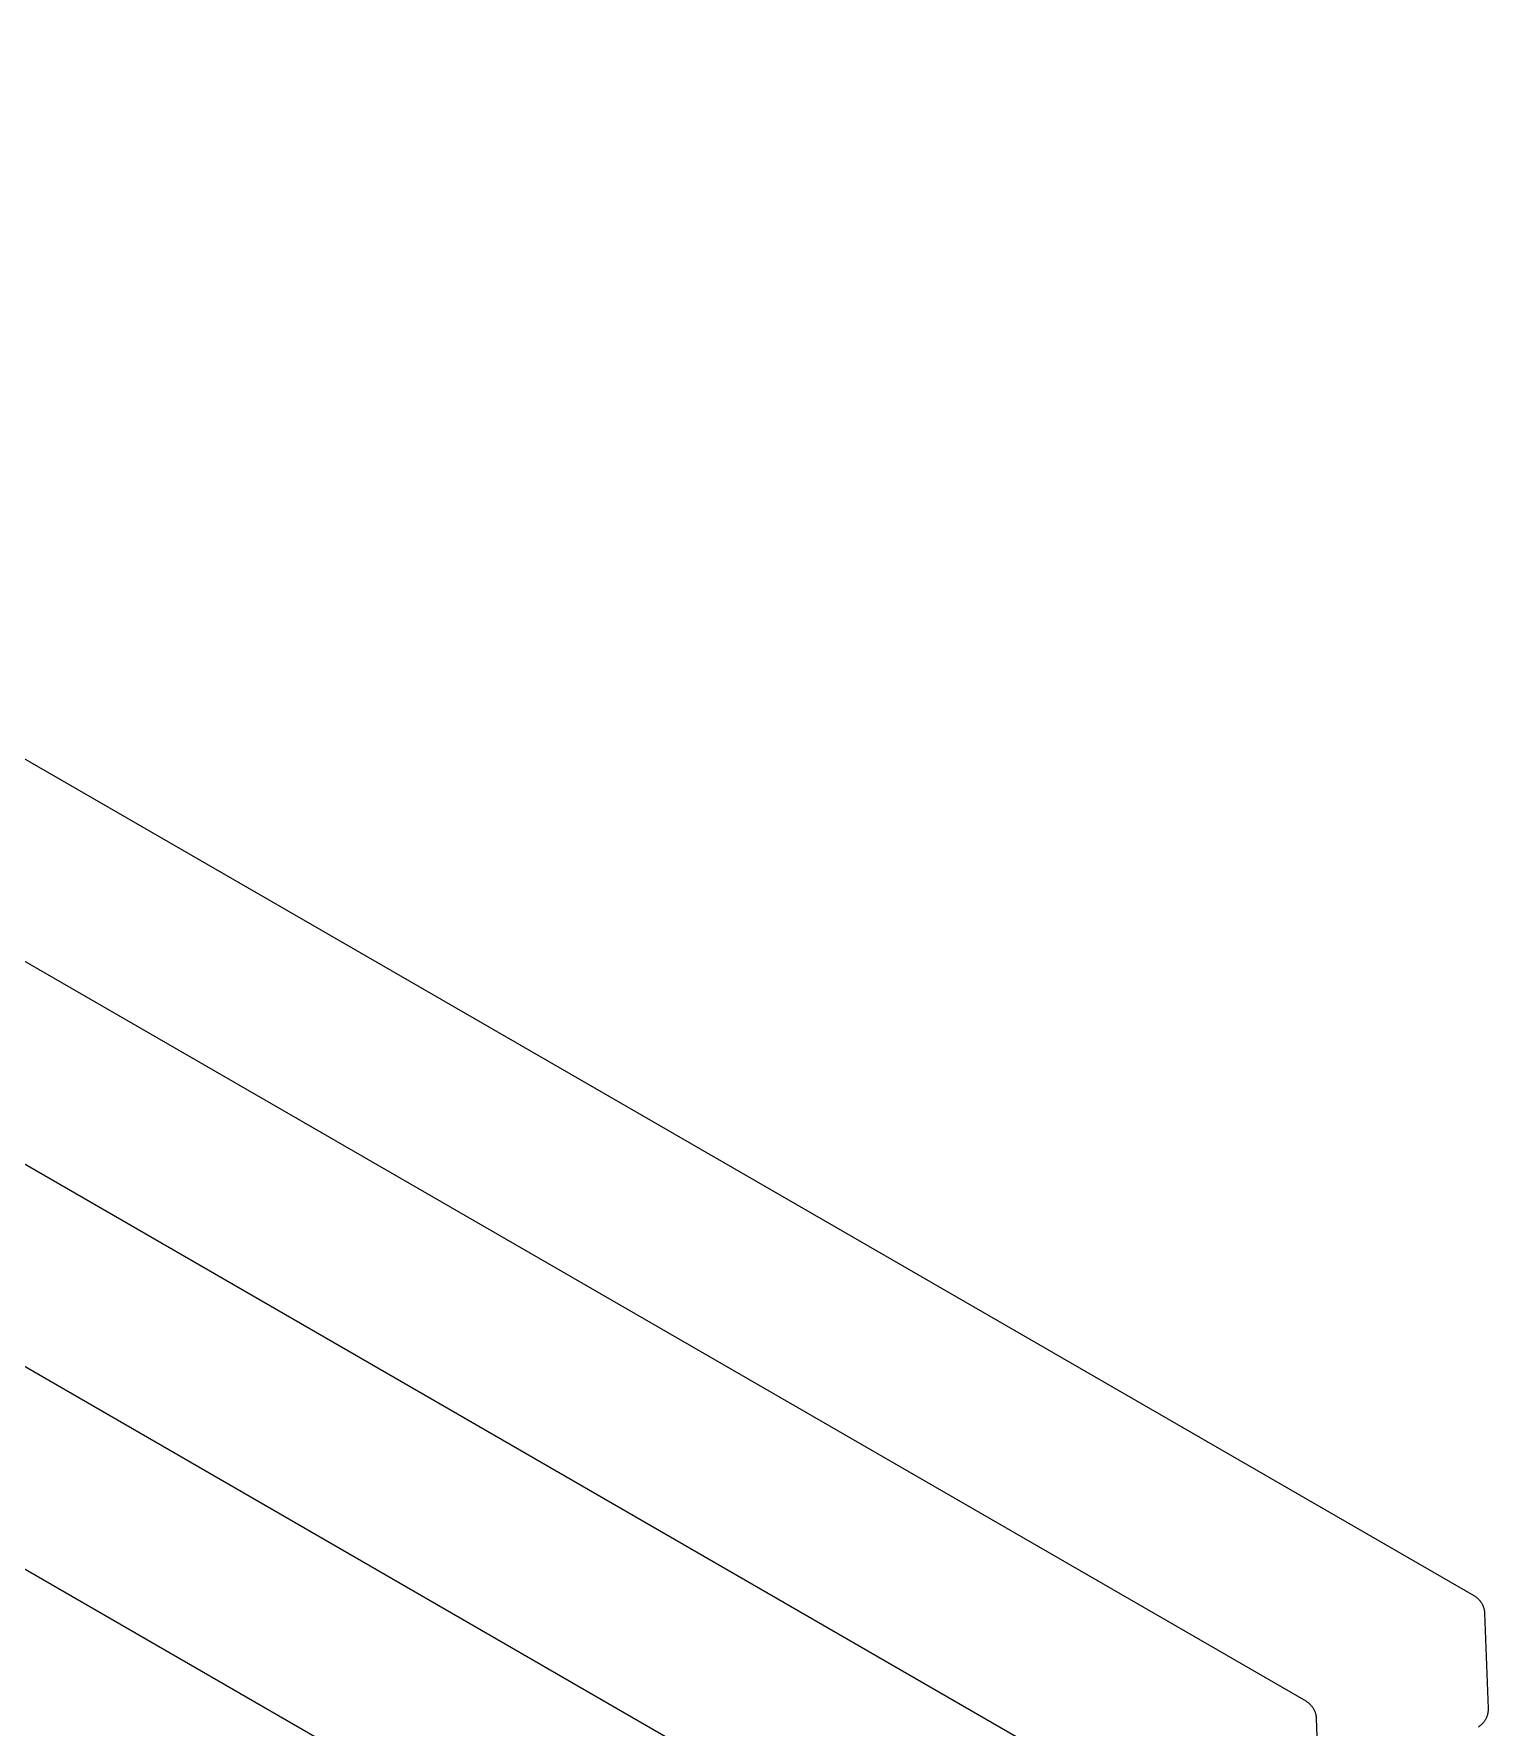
# Model space of a CAD drawing. Header units: millimetres. Extents: x -273 to 4197, y -77 to 2867.
# Drawn here: x 3808.1 to 4150.1, y 1148.7 to 1546.8 of the extents above; entities that cross this region are included whole.
import ezdxf

# ---------------------------------------------------------------- set-up
doc = ezdxf.new("R2010")
doc.units = ezdxf.units.MM
doc.layers.add('ZANO_R', color=7, linetype='Continuous', lineweight=0)

msp = doc.modelspace()

# ---------------------------------------------------------------- linework, layer by layer
at = {"layer": 'ZANO_R'}
for p, q in [((2881.03, 1910.39), (4146.75, 1179.63)), ((2841.47, 1885.62), (4107.19, 1154.85)), ((2801.9, 1860.85), (4067.62, 1130.08)), ((2762.34, 1836.07), (4028.06, 1105.31)), ((2722.78, 1811.3), (3988.5, 1080.54)), ((4146.75, 1179.63), (4146.9, 1179.54)), ((4146.9, 1179.54), (4147.05, 1179.44)), ((4147.05, 1179.44), (4147.19, 1179.34)), ((4147.19, 1179.34), (4147.33, 1179.24)), ((4147.33, 1179.24), (4147.46, 1179.13)), ((4147.46, 1179.13), (4147.59, 1179.01)), ((4147.59, 1179.01), (4147.72, 1178.9)), ((4147.72, 1178.9), (4147.84, 1178.77)), ((4147.84, 1178.77), (4147.96, 1178.64)), ((4147.96, 1178.64), (4148.08, 1178.51)), ((4148.08, 1178.51), (4148.19, 1178.38)), ((4148.19, 1178.38), (4148.29, 1178.24)), ((4148.29, 1178.24), (4148.39, 1178.1)), ((4148.39, 1178.1), (4148.49, 1177.95)), ((4148.49, 1177.95), (4148.58, 1177.8)), ((4148.58, 1177.8), (4148.66, 1177.65)), ((4148.66, 1177.65), (4148.74, 1177.49)), ((4148.74, 1177.49), (4148.81, 1177.34)), ((4148.81, 1177.34), (4148.88, 1177.18)), ((4148.88, 1177.18), (4148.95, 1177.01)), ((4148.95, 1177.01), (4149, 1176.85)), ((4149, 1176.85), (4149.05, 1176.68)), ((4149.05, 1176.68), (4149.1, 1176.52)), ((4149.1, 1176.52), (4149.14, 1176.35)), ((4149.14, 1176.35), (4149.17, 1176.17)), ((4149.17, 1176.17), (4149.2, 1176)), ((4149.2, 1176), (4149.22, 1175.83)), ((4149.22, 1175.83), (4149.24, 1175.66)), ((4149.24, 1175.66), (4149.25, 1175.48)), ((4149.25, 1175.48), (4150.08, 1153.12)), ((4107.19, 1154.85), (4107.34, 1154.76)), ((4107.34, 1154.76), (4107.48, 1154.67)), ((4107.48, 1154.67), (4107.63, 1154.57)), ((4107.63, 1154.57), (4107.76, 1154.47)), ((4107.76, 1154.47), (4107.9, 1154.36)), ((4107.9, 1154.36), (4108.03, 1154.24)), ((4108.03, 1154.24), (4108.16, 1154.12)), ((4108.16, 1154.12), (4108.28, 1154)), ((4108.28, 1154), (4108.4, 1153.87)), ((4108.4, 1153.87), (4108.51, 1153.74)), ((4108.51, 1153.74), (4108.62, 1153.61)), ((4108.62, 1153.61), (4108.73, 1153.47)), ((4108.73, 1153.47), (4108.83, 1153.32)), ((4108.83, 1153.32), (4108.92, 1153.18)), ((4108.92, 1153.18), (4109.01, 1153.03)), ((4109.01, 1153.03), (4109.1, 1152.88)), ((4109.1, 1152.88), (4109.18, 1152.72)), ((4109.18, 1152.72), (4109.25, 1152.56)), ((4109.25, 1152.56), (4109.32, 1152.4)), ((4109.32, 1152.4), (4109.38, 1152.24)), ((4109.38, 1152.24), (4109.44, 1152.08)), ((4109.44, 1152.08), (4109.49, 1151.91)), ((4109.49, 1151.91), (4109.54, 1151.74)), ((4109.54, 1151.74), (4109.58, 1151.57)), ((4109.58, 1151.57), (4109.61, 1151.4)), ((4109.61, 1151.4), (4109.64, 1151.23)), ((4109.64, 1151.23), (4109.66, 1151.06)), ((4109.66, 1151.06), (4109.67, 1150.88)), ((4109.67, 1150.88), (4109.68, 1150.71)), ((4109.68, 1150.71), (4110.52, 1128.35)), ((4149.54, 1150.67), (4149.46, 1150.52)), ((4149.62, 1150.82), (4149.54, 1150.67)), ((4149.69, 1150.98), (4149.62, 1150.82)), ((4149.75, 1151.14), (4149.69, 1150.98)), ((4149.81, 1151.29), (4149.75, 1151.14)), ((4149.86, 1151.46), (4149.81, 1151.29)), ((4149.91, 1151.62), (4149.86, 1151.46)), ((4149.95, 1151.78), (4149.91, 1151.62)), ((4149.99, 1151.95), (4149.95, 1151.78)), ((4150.02, 1152.11), (4149.99, 1151.95)), ((4150.04, 1152.28), (4150.02, 1152.11)), ((4150.06, 1152.45), (4150.04, 1152.28)), ((4150.08, 1152.62), (4150.06, 1152.45)), ((4150.08, 1153.12), (4150.09, 1152.96)), ((4150.09, 1152.96), (4150.08, 1152.79)), ((4150.08, 1152.79), (4150.08, 1152.62)), ((4147.88, 1148.79), (4147.74, 1148.7)), ((4148.02, 1148.89), (4147.88, 1148.79)), ((4148.16, 1148.99), (4148.02, 1148.89)), ((4148.29, 1149.1), (4148.16, 1148.99)), ((4148.42, 1149.21), (4148.29, 1149.1)), ((4148.54, 1149.32), (4148.42, 1149.21)), ((4148.66, 1149.44), (4148.54, 1149.32)), ((4148.78, 1149.56), (4148.66, 1149.44)), ((4148.89, 1149.69), (4148.78, 1149.56)), ((4149, 1149.82), (4148.89, 1149.69)), ((4149.1, 1149.95), (4149, 1149.82)), ((4149.2, 1150.09), (4149.1, 1149.95)), ((4149.29, 1150.23), (4149.2, 1150.09)), ((4149.38, 1150.38), (4149.29, 1150.23)), ((4149.46, 1150.52), (4149.38, 1150.38))]:
    msp.add_line(p, q, dxfattribs=at)

doc.saveas('drawing.dxf')
